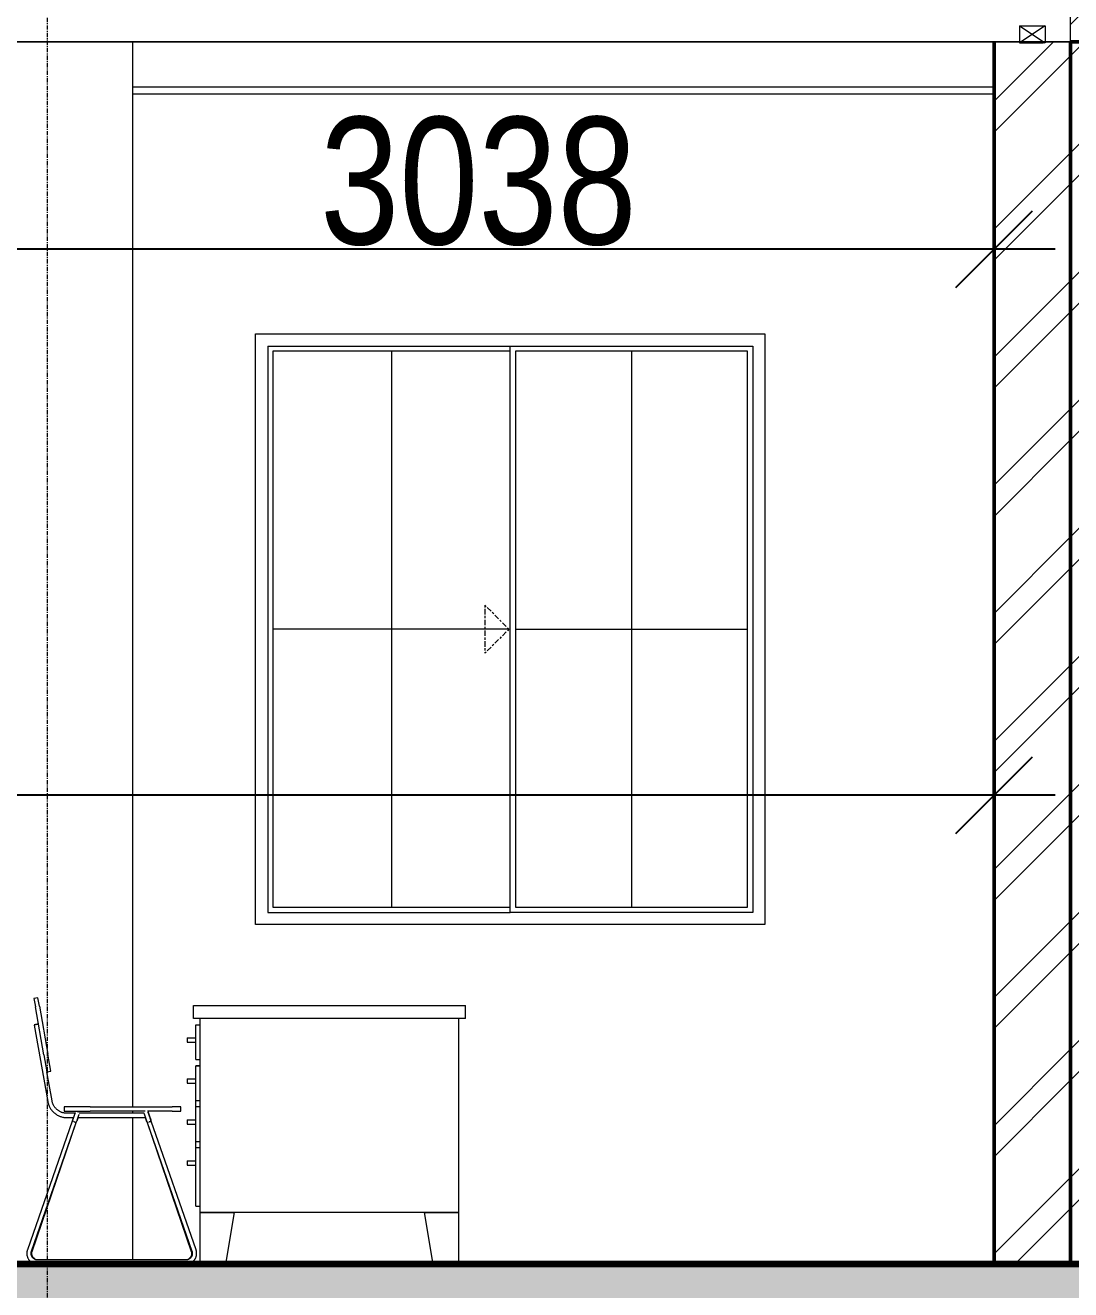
# Model space of a CAD drawing. Header units: millimetres. Extents: x -35190 to 411743, y -233114 to 23872.
# Drawn here: x 110140 to 113218, y -212861 to -209137 of the extents above; entities that cross this region are included whole.
import ezdxf

# ---------------------------------------------------------------- set-up
doc = ezdxf.new("R2010")
doc.units = ezdxf.units.MM
doc.linetypes.add('Centre', pattern=[31.75, 6.35, -4.7625, 15.875, -4.7625])
doc.linetypes.add('Grid Line', pattern=[22.225, 12.7, -3.175, 3.175, -3.175])
for name, color, linetype, lineweight in [('A-ANNO-DIMS', 211, 'Continuous', 9), ('A-DETL-GENF', 92, 'Continuous', 18), ('A-DETL-THIN', 151, 'Continuous', 18), ('A-FLOR-LEVL', 51, 'Continuous', 18), ('A-GLAZ', 151, 'Continuous', 18), ('A-WALL', 113, 'Continuous', 18), ('A-WALL-PATT', 111, 'Continuous', 18), ('I-FURN', 30, 'Continuous', 18), ('S-GRID', 1, 'Continuous', 9)]:
    doc.layers.add(name, color=color, linetype=linetype, lineweight=lineweight)
doc.styles.add('Arial_3', font='arial.ttf', dxfattribs={"width": 0.8, "height": 375})
doc.dimstyles.new('main_4_5mm', dxfattribs={"dimscale": 304.8, "dimtxt": 382.597275, "dimasz": 0.738189, "dimexe": 0.590551, "dimexo": 0.0625, "dimgap": 0.024606, "dimtad": 1, "dimdec": 0, "dimzin": 0, "dimdsep": 46, "dimtxsty": 'Arial_3', "dimblk1": 'OBLIQUE', "dimblk2": 'OBLIQUE', "dimsah": 1, "dimcen": 0.09, "dimdle": 0.590551, "dimazin": 0, "dimtfac": 1, "dimtdec": 4, "dimtix": 1, "dimtmove": 0, "dimatfit": 3, "dimfxl": 0.590551, "dimfxlon": 1, "dimtvp": 1, "dimtolj": 1, "dimtzin": 0, "dimarcsym": 2})
pattern_1 = [(45, (95014.18, -213760.84), (-188.5854, 188.5854), []), (45, (95014.18, -213475.09), (-188.5854, 188.5854), [])]

# ---------------------------------------------------------------- blocks, each defined once
blk = doc.blocks.new('Sliding - 2L - SL1_5 X 1_8-V4-Section 3')
at = {"layer": 'A-GLAZ'}
for p, q in [((28834.9, 3154), (28834.9, 1486)), ((28834.9, 3154), (29548.9, 3154)), ((28849.9, 3139), (28849.9, 1501)), ((29548.9, 3139), (28849.9, 3139)), ((29199.4, 3139), (29199.4, 1501)), ((29548.9, 1486), (29548.9, 3154)), ((29548.9, 3154), (30262.9, 3154)), ((29564, 3138.9), (29564, 1501.1)), ((30247.8, 3138.9), (29564, 3138.9)), ((29905.9, 3138.9), (29905.9, 1501.1)), ((30247.8, 1501.1), (30247.8, 3138.9)), ((30262.9, 3154), (30262.9, 1486)), ((29545.1, 2320), (28849.9, 2320)), ((29564, 2320), (30247.8, 2320)), ((28849.9, 1501), (29548.9, 1501)), ((29564, 1501.1), (30247.8, 1501.1)), ((28834.9, 1486), (29548.9, 1486)), ((30262.9, 1486), (29548.9, 1486))]:
    blk.add_line(p, q, dxfattribs=at)
at = {"layer": 'A-GLAZ', "linetype": 'Centre'}
for p, q in [((29545.1, 2320), (29474.4, 2390.7)), ((29474.4, 2390.7), (29474.4, 2249.3)), ((29545.1, 2320), (29474.4, 2249.3))]:
    blk.add_line(p, q, dxfattribs=at)
blk = doc.blocks.new('M_Desk - 1525 x 762mm 2-586206-Section 3')
at = {"layer": 'I-FURN'}
for p, q in [((28616.6, 8712), (29416.7, 8712)), ((28616.6, 8673.9), (28616.6, 8712)), ((29416.7, 8673.9), (29416.7, 8712)), ((29416.7, 8673.9), (28616.6, 8673.9)), ((28623, 8552.9), (28623, 8654.9)), ((28623, 8654.9), (28635.7, 8654.9)), ((28635.7, 8102), (28635.7, 8673.9)), ((29397.7, 8102), (29397.7, 8673.9)), ((28597.6, 8616.8), (28623, 8616.8)), ((28597.6, 8616.8), (28597.6, 8604.1)), ((28597.6, 8604.1), (28623, 8604.1)), ((28623, 8552.9), (28635.7, 8552.9)), ((28623, 8534.2), (28635.7, 8534.2)), ((28623, 8432.2), (28623, 8533.8)), ((28635.7, 8533.8), (28623, 8533.8)), ((28597.6, 8496.1), (28623, 8496.1)), ((28597.6, 8496.1), (28597.6, 8483.4)), ((28597.6, 8483.4), (28623, 8483.4)), ((28623, 8413.1), (28623, 8432.2)), ((28623, 8432.2), (28635.7, 8432.2)), ((28623, 8311.5), (28623, 8413.1)), ((28635.7, 8413.1), (28623, 8413.1)), ((28597.6, 8375.5), (28623, 8375.5)), ((28597.6, 8375.5), (28597.6, 8362.8)), ((28597.6, 8362.8), (28623, 8362.8)), ((28623, 8292.5), (28623, 8311.5)), ((28623, 8311.5), (28635.7, 8311.5)), ((28623, 8121.1), (28623, 8292.5)), ((28635.7, 8292.5), (28623, 8292.5)), ((28597.6, 8254.8), (28623, 8254.8)), ((28597.6, 8254.8), (28597.6, 8242.1)), ((28597.6, 8242.1), (28623, 8242.1)), ((28623, 8121.1), (28635.7, 8121.1)), ((28635.7, 7950), (28635.7, 8102)), ((28635.7, 8102), (28737.3, 8102)), ((29397.7, 8102), (28635.7, 8102)), ((28711.9, 7950), (28737.3, 8102)), ((29321.5, 7950), (29296.1, 8102)), ((29296.1, 8102), (29397.7, 8102)), ((29397.7, 7950), (29397.7, 8102))]:
    blk.add_line(p, q, dxfattribs=at)
blk = doc.blocks.new('M_Chair-Stacking - M_Chair-Stacking-V74-Section 3')
at = {"layer": 'I-FURN'}
for p, q in [((28158.4, 8734.7), (28146.6, 8732.7)), ((28146.6, 8732.7), (28151, 8707.6)), ((28162.9, 8709.7), (28158.4, 8734.7)), ((28175.9, 8566.9), (28151, 8707.6)), ((28162.9, 8709.7), (28187.7, 8569)), ((28159.9, 8657.6), (28147.4, 8655.4)), ((28147.4, 8655.4), (28147.5, 8654.6)), ((28160.2, 8656), (28147.6, 8653.7)), ((28147.6, 8653.7), (28187.3, 8429)), ((28175.9, 8566.9), (28184.7, 8516.9)), ((28196.5, 8519), (28187.7, 8569)), ((28184.7, 8516.9), (28196.5, 8519)), ((28199.8, 8431.2), (28184.7, 8516.9)), ((28235.8, 8413.2), (28235.8, 8400.5)), ((28312, 8413.2), (28235.8, 8413.2)), ((28235.8, 8400.5), (28312, 8400.5)), ((28267.5, 8394.5), (28243.6, 8394.5)), ((28243.6, 8381.8), (28263.1, 8381.8)), ((28275.4, 8381.8), (28475.1, 8381.8)), ((28470.6, 8394.5), (28279.7, 8394.5)), ((28312, 8413.2), (28553.3, 8413.2)), ((28474, 8400.5), (28312, 8400.5)), ((28553.3, 8400.5), (28480.7, 8400.5)), ((28491.8, 8371.2), (28488.9, 8379.7)), ((28578.7, 8413.2), (28553.3, 8413.2)), ((28553.3, 8400.5), (28578.7, 8400.5)), ((28578.7, 8400.5), (28578.7, 8413.2)), ((28259.1, 8371.2), (28127.3, 7992.2)), ((28139.2, 7988), (28271.1, 8367)), ((28141.2, 7987.9), (28271.2, 8367)), ((28261.4, 8377.5), (28259.2, 8371.1)), ((28261.4, 8377.5), (28259.2, 8371.1)), ((28262.5, 8370), (28261.3, 8370.4)), ((28266.4, 8368.6), (28265.2, 8369.1)), ((28266.4, 8368.7), (28267.8, 8368.2)), ((28270.5, 8367.2), (28268.7, 8367.9)), ((28268.9, 8367.8), (28271.1, 8367.1)), ((28271.2, 8367), (28273.4, 8373.4)), ((28271.2, 8367), (28273.4, 8373.4)), ((28476.9, 8375.6), (28479.8, 8367.1)), ((28478.9, 8369.6), (28479.8, 8367)), ((28479.8, 8367), (28609.8, 7987.9)), ((28479.8, 8367), (28611.8, 7988)), ((28483.1, 8368.2), (28480.4, 8367.2)), ((28480.6, 8367.3), (28482, 8367.8)), ((28482.1, 8367.8), (28483.2, 8368.2)), ((28487.2, 8369.6), (28485.8, 8369.1)), ((28487.2, 8369.6), (28488.9, 8370.2)), ((28489.6, 8370.4), (28488.9, 8370.2)), ((28489.7, 8370.4), (28490.5, 8370.7)), ((28491.8, 8371.2), (28490.9, 8373.7)), ((28491.7, 8371.1), (28491.8, 8371.2)), ((28623.8, 7992.2), (28491.8, 8371.2)), ((28593.8, 7962.7), (28157.2, 7962.7)), ((28591.8, 7950), (28593, 7950))]:
    blk.add_line(p, q, dxfattribs=at)
at = {"layer": 'I-FURN', "flags": 128}
for points in [[(28187.3, 8429), (28187.7, 8426.8), (28188.2, 8424.6), (28188.9, 8422.4), (28189.6, 8420.2), (28190.4, 8418), (28191.2, 8415.9), (28192.2, 8413.9), (28193.3, 8411.8), (28194.4, 8409.8), (28195.6, 8407.9), (28196.9, 8406), (28198.2, 8404.2), (28199.6, 8402.4), (28201.1, 8400.6), (28202.7, 8399), (28204.3, 8397.4), (28206, 8395.8), (28207.8, 8394.4), (28209.6, 8393), (28211.5, 8391.7), (28213.4, 8390.4), (28215.3, 8389.2), (28217.4, 8388.2), (28219.4, 8387.2), (28221.5, 8386.2), (28223.6, 8385.4), (28225.8, 8384.6), (28228, 8384), (28230.2, 8383.4), (28232.4, 8382.9), (28234.7, 8382.5), (28236.9, 8382.2), (28239.2, 8382), (28241.5, 8381.8), (28243.6, 8381.8)], [(28187.3, 8429), (28187.7, 8426.8), (28188.2, 8424.6), (28188.9, 8422.4), (28189.6, 8420.2), (28190.4, 8418), (28191.2, 8415.9), (28192.2, 8413.9), (28193.3, 8411.8), (28194.4, 8409.8), (28195.6, 8407.9), (28196.9, 8406), (28198.2, 8404.2), (28199.6, 8402.4), (28201.1, 8400.6), (28202.7, 8399), (28204.3, 8397.4), (28206, 8395.8), (28207.8, 8394.4), (28209.6, 8393), (28211.5, 8391.7), (28213.4, 8390.4), (28215.3, 8389.2), (28217.4, 8388.2), (28219.4, 8387.2), (28221.5, 8386.2), (28223.6, 8385.4), (28225.8, 8384.6), (28228, 8384), (28230.2, 8383.4), (28232.4, 8382.9), (28234.7, 8382.5), (28236.9, 8382.2), (28239.2, 8382), (28241.5, 8381.8), (28243.6, 8381.8)], [(28243.6, 8394.5), (28241.8, 8394.5), (28240, 8394.6), (28238.2, 8394.8), (28236.5, 8395.1), (28234.7, 8395.4), (28233, 8395.8), (28231.3, 8396.2), (28229.6, 8396.8), (28227.9, 8397.3), (28226.2, 8398), (28224.6, 8398.7), (28223, 8399.5), (28221.5, 8400.4), (28219.9, 8401.3), (28218.5, 8402.3), (28217, 8403.3), (28215.6, 8404.4), (28214.2, 8405.5), (28212.9, 8406.7), (28211.7, 8408), (28210.5, 8409.3), (28209.3, 8410.6), (28208.2, 8412), (28207.1, 8413.5), (28206.2, 8414.9), (28205.2, 8416.4), (28204.4, 8418), (28203.5, 8419.6), (28202.8, 8421.2), (28202.1, 8422.8), (28201.5, 8424.5), (28201, 8426.2), (28200.5, 8427.9), (28200.1, 8429.6), (28199.8, 8431.2)], [(28267.5, 8395.5), (28267.5, 8395.5), (28267.5, 8395.5), (28267.5, 8395.4), (28267.5, 8395.3), (28267.4, 8395.2), (28267.4, 8395), (28267.3, 8394.8), (28267.2, 8394.6), (28267.2, 8394.4), (28267.1, 8394.1), (28267, 8393.8), (28266.8, 8393.5), (28266.7, 8393.1), (28266.6, 8392.8), (28266.5, 8392.4), (28266.3, 8391.9), (28266.2, 8391.5), (28266, 8391), (28265.8, 8390.6), (28265.7, 8390), (28265.5, 8389.5), (28265.3, 8389), (28265.1, 8388.4), (28264.9, 8387.8), (28264.7, 8387.2), (28264.5, 8386.6), (28264.3, 8386), (28264.1, 8385.3), (28263.8, 8384.7), (28263.6, 8384), (28263.4, 8383.3), (28263.1, 8382.7), (28262.9, 8382), (28262.7, 8381.3), (28262.4, 8380.6), (28262.2, 8379.8), (28261.9, 8379.1), (28261.7, 8378.4), (28261.4, 8377.7), (28261.4, 8377.5)], [(28261.4, 8377.5), (28261.6, 8378.2), (28261.9, 8378.9), (28262.1, 8379.7), (28262.4, 8380.4), (28262.6, 8381.1), (28262.8, 8381.8)], [(28267.2, 8394.5), (28267.3, 8394.8), (28267.4, 8394.9), (28267.4, 8395.1), (28267.5, 8395.3), (28267.5, 8395.4), (28267.5, 8395.4), (28267.5, 8395.5), (28267.5, 8395.5)], [(28267.5, 8395.5), (28267.6, 8395.8), (28267.7, 8396), (28267.8, 8396.2), (28268, 8396.4)], [(28273.3, 8399.8), (28273.6, 8399.8), (28273.8, 8399.8), (28274.1, 8399.8), (28274.3, 8399.8), (28274.6, 8399.7), (28274.8, 8399.7), (28275.1, 8399.6), (28275.3, 8399.6), (28275.5, 8399.5), (28275.6, 8399.5)], [(28273.4, 8373.4), (28273.6, 8374.1), (28273.9, 8374.8), (28274.1, 8375.5), (28274.4, 8376.2), (28274.6, 8377), (28274.9, 8377.7), (28275.1, 8378.4), (28275.3, 8379), (28275.6, 8379.7), (28275.8, 8380.4), (28276, 8381), (28276.2, 8381.7), (28276.5, 8382.3), (28276.7, 8382.9), (28276.9, 8383.5), (28277.1, 8384.1), (28277.3, 8384.7), (28277.5, 8385.3), (28277.6, 8385.8), (28277.8, 8386.3), (28278, 8386.8), (28278.1, 8387.3), (28278.3, 8387.7), (28278.4, 8388.1), (28278.6, 8388.5), (28278.7, 8388.9), (28278.8, 8389.3), (28278.9, 8389.6), (28279, 8389.9), (28279.1, 8390.2), (28279.2, 8390.4), (28279.3, 8390.6), (28279.4, 8390.8), (28279.4, 8391), (28279.5, 8391.1), (28279.5, 8391.2), (28279.5, 8391.3), (28279.6, 8391.4), (28279.6, 8391.4)], [(28276.3, 8381.9), (28276.1, 8381.2), (28275.8, 8380.6), (28275.6, 8379.9), (28275.4, 8379.2), (28275.2, 8378.5), (28274.9, 8377.8), (28274.7, 8377.1), (28274.4, 8376.4), (28274.2, 8375.7), (28273.9, 8375), (28273.7, 8374.3), (28273.4, 8373.6), (28273.4, 8373.4)], [(28275.6, 8399.5), (28275.9, 8399.4), (28276.1, 8399.3), (28276.3, 8399.2), (28276.5, 8399.1), (28276.8, 8398.9), (28277, 8398.8), (28277.2, 8398.7), (28277.4, 8398.5), (28277.6, 8398.4)], [(28470.7, 8393.6), (28470.7, 8393.6), (28470.7, 8393.6), (28470.7, 8393.5), (28470.8, 8393.4), (28470.8, 8393.3), (28470.9, 8393.1), (28470.9, 8392.9), (28471, 8392.7), (28471.1, 8392.5), (28471.2, 8392.2), (28471.3, 8391.9), (28471.4, 8391.6), (28471.5, 8391.2), (28471.6, 8390.9), (28471.8, 8390.5), (28471.9, 8390.1), (28472.1, 8389.6), (28472.2, 8389.2), (28472.4, 8388.7), (28472.6, 8388.2), (28472.8, 8387.6), (28472.9, 8387.1), (28473.1, 8386.5), (28473.3, 8385.9), (28473.5, 8385.3), (28473.7, 8384.7), (28474, 8384.1), (28474.2, 8383.5), (28474.4, 8382.8), (28474.6, 8382.1), (28474.9, 8381.5), (28475.1, 8380.8), (28475.3, 8380.1), (28475.6, 8379.4), (28475.8, 8378.7), (28476.1, 8378), (28476.3, 8377.2), (28476.6, 8376.5), (28476.8, 8375.8), (28476.9, 8375.6)], [(28478.9, 8369.6), (28478.6, 8370.6), (28478.3, 8371.5), (28477.9, 8372.5), (28477.6, 8373.4), (28477.3, 8374.4), (28477, 8375.3), (28476.7, 8376.2), (28476.3, 8377.2), (28476, 8378.1), (28475.7, 8379), (28475.4, 8379.8), (28475.1, 8380.7), (28474.8, 8381.5)], [(28482.4, 8398.5), (28482.5, 8398.3), (28482.6, 8398.1), (28482.7, 8397.8), (28482.7, 8397.7)], [(28488.9, 8379.7), (28488.6, 8380.5), (28488.4, 8381.2), (28488.2, 8381.9), (28487.9, 8382.6), (28487.7, 8383.3), (28487.4, 8384), (28487.2, 8384.7), (28486.9, 8385.4), (28486.7, 8386.1), (28486.5, 8386.7), (28486.3, 8387.4), (28486, 8388.1), (28485.8, 8388.7), (28485.6, 8389.3), (28485.4, 8389.9), (28485.2, 8390.5), (28485, 8391.1), (28484.8, 8391.6), (28484.6, 8392.1), (28484.5, 8392.7), (28484.3, 8393.1), (28484.1, 8393.6), (28484, 8394.1), (28483.8, 8394.5), (28483.7, 8394.9), (28483.6, 8395.3), (28483.4, 8395.6), (28483.3, 8395.9), (28483.2, 8396.3), (28483.1, 8396.5), (28483, 8396.8), (28483, 8397), (28482.9, 8397.2), (28482.8, 8397.4), (28482.8, 8397.5), (28482.8, 8397.6), (28482.7, 8397.7), (28482.7, 8397.7), (28482.7, 8397.7)], [(28482.7, 8397.7), (28482.7, 8397.7), (28482.7, 8397.7), (28482.8, 8397.6), (28482.8, 8397.4), (28482.9, 8397.3), (28482.9, 8397.1), (28483, 8396.8), (28483.1, 8396.5), (28483.2, 8396.2), (28483.4, 8395.9), (28483.5, 8395.5), (28483.6, 8395), (28483.8, 8394.6), (28484, 8394.1), (28484.2, 8393.6), (28484.3, 8393), (28484.5, 8392.4), (28484.8, 8391.8), (28485, 8391.1), (28485.2, 8390.5), (28485.5, 8389.8), (28485.7, 8389), (28486, 8388.3), (28486.2, 8387.5), (28486.5, 8386.7), (28486.8, 8385.9), (28487.1, 8385), (28487.4, 8384.2), (28487.7, 8383.3), (28488, 8382.4), (28488.3, 8381.5), (28488.6, 8380.6), (28488.9, 8379.7), (28489.2, 8378.8), (28489.5, 8377.8), (28489.9, 8376.9), (28490.2, 8375.9), (28490.5, 8374.9), (28490.9, 8374), (28490.9, 8373.7)], [(28127.3, 7992.2), (28126.9, 7991), (28126.5, 7989.8), (28126.2, 7988.5), (28126, 7987.3), (28125.8, 7986), (28125.6, 7984.8), (28125.5, 7983.5), (28125.5, 7982.2), (28125.5, 7980.9), (28125.6, 7979.7), (28125.7, 7978.4), (28125.8, 7977.2), (28126, 7975.9), (28126.3, 7974.7), (28126.6, 7973.4), (28127, 7972.2), (28127.4, 7971), (28127.8, 7969.8), (28128.3, 7968.7), (28128.9, 7967.5), (28129.5, 7966.4), (28130.1, 7965.3), (28130.8, 7964.2), (28131.5, 7963.2), (28132.3, 7962.2), (28133.1, 7961.2), (28133.9, 7960.2), (28134.8, 7959.3), (28135.7, 7958.4), (28136.7, 7957.6), (28137.6, 7956.8), (28138.6, 7956), (28139.7, 7955.3), (28140.8, 7954.6), (28141.9, 7954), (28143, 7953.4), (28144.1, 7952.8), (28145.3, 7952.3), (28146.5, 7951.9), (28147.7, 7951.5), (28148.9, 7951.1), (28150.1, 7950.8), (28151.4, 7950.5), (28152.6, 7950.3), (28153.9, 7950.2), (28155.2, 7950.1), (28156.4, 7950), (28157.2, 7950)], [(28157.2, 7962.7), (28156.5, 7962.7), (28155.7, 7962.8), (28155, 7962.8), (28154.2, 7962.9), (28153.5, 7963.1), (28152.7, 7963.2), (28152, 7963.4), (28151.2, 7963.7), (28150.5, 7963.9), (28149.8, 7964.2), (28149.1, 7964.5), (28148.4, 7964.9), (28147.8, 7965.2), (28147.1, 7965.6), (28146.5, 7966), (28145.9, 7966.5), (28145.3, 7966.9), (28144.7, 7967.4), (28144.1, 7967.9), (28143.6, 7968.5), (28143.1, 7969), (28142.6, 7969.6), (28142.1, 7970.2), (28141.6, 7970.8), (28141.2, 7971.5), (28140.8, 7972.1), (28140.4, 7972.8), (28140.1, 7973.5), (28139.8, 7974.1), (28139.5, 7974.8), (28139.2, 7975.6), (28139, 7976.3), (28138.8, 7977), (28138.6, 7977.8), (28138.5, 7978.5), (28138.4, 7979.3), (28138.3, 7980), (28138.2, 7980.8), (28138.2, 7981.5), (28138.2, 7982.3), (28138.2, 7983.1), (28138.3, 7983.8), (28138.4, 7984.6), (28138.5, 7985.3), (28138.7, 7986.1), (28138.9, 7986.8), (28139.1, 7987.5), (28139.2, 7988)], [(28149.8, 7965.2), (28149.1, 7965.6), (28148.5, 7966), (28147.9, 7966.5), (28147.3, 7966.9), (28146.7, 7967.4), (28146.1, 7967.9), (28145.6, 7968.5), (28145.1, 7969), (28144.6, 7969.6), (28144.1, 7970.2), (28143.6, 7970.8), (28143.2, 7971.5), (28142.8, 7972.1), (28142.4, 7972.8), (28142.1, 7973.5), (28141.8, 7974.1), (28141.5, 7974.8), (28141.2, 7975.6), (28141, 7976.3), (28140.8, 7977), (28140.6, 7977.8), (28140.5, 7978.5), (28140.4, 7979.3), (28140.3, 7980), (28140.2, 7980.8), (28140.2, 7981.5), (28140.2, 7982.3), (28140.2, 7983.1), (28140.3, 7983.8), (28140.4, 7984.6), (28140.5, 7985.3), (28140.7, 7986.1), (28140.9, 7986.8), (28141.1, 7987.5), (28141.2, 7987.9)], [(28593.8, 7950), (28595.1, 7950), (28596.3, 7950.1), (28597.6, 7950.2), (28598.8, 7950.4), (28600.1, 7950.6), (28601.3, 7950.9), (28602.6, 7951.2), (28603.8, 7951.6), (28605, 7952), (28606.1, 7952.5), (28607.3, 7953), (28608.4, 7953.6), (28609.6, 7954.2), (28610.7, 7954.8), (28611.7, 7955.5), (28612.7, 7956.3), (28613.7, 7957.1), (28614.7, 7957.9), (28615.7, 7958.7), (28616.6, 7959.6), (28617.4, 7960.6), (28618.3, 7961.5), (28619, 7962.5), (28619.8, 7963.5), (28620.5, 7964.6), (28621.2, 7965.7), (28621.8, 7966.8), (28622.4, 7967.9), (28622.9, 7969.1), (28623.4, 7970.2), (28623.8, 7971.4), (28624.2, 7972.6), (28624.5, 7973.9), (28624.8, 7975.1), (28625.1, 7976.4), (28625.3, 7977.6), (28625.4, 7978.9), (28625.5, 7980.1), (28625.5, 7981.4), (28625.5, 7982.7), (28625.5, 7983.9), (28625.3, 7985.2), (28625.2, 7986.5), (28625, 7987.7), (28624.7, 7989), (28624.4, 7990.2), (28624, 7991.4), (28623.8, 7992.2)], [(28611.8, 7988), (28612, 7987.3), (28612.2, 7986.6), (28612.4, 7985.8), (28612.5, 7985.1), (28612.7, 7984.3), (28612.7, 7983.6), (28612.8, 7982.8), (28612.8, 7982), (28612.8, 7981.3), (28612.8, 7980.5), (28612.7, 7979.8), (28612.6, 7979), (28612.5, 7978.2), (28612.4, 7977.5), (28612.2, 7976.8), (28612, 7976), (28611.7, 7975.3), (28611.4, 7974.6), (28611.1, 7973.9), (28610.8, 7973.2), (28610.5, 7972.5), (28610.1, 7971.9), (28609.7, 7971.2), (28609.2, 7970.6), (28608.8, 7970), (28608.3, 7969.4), (28607.8, 7968.8), (28607.3, 7968.3), (28606.7, 7967.8), (28606.1, 7967.3), (28605.6, 7966.8), (28604.9, 7966.3), (28604.3, 7965.9), (28603.7, 7965.5), (28603, 7965.1), (28602.3, 7964.7), (28601.7, 7964.4), (28601, 7964.1), (28600.2, 7963.8), (28599.5, 7963.6), (28598.8, 7963.4), (28598, 7963.2), (28597.3, 7963), (28596.6, 7962.9), (28595.8, 7962.8), (28595, 7962.7), (28594.3, 7962.7), (28593.8, 7962.7)], [(28609.8, 7987.9), (28610, 7987.2), (28610.2, 7986.5), (28610.4, 7985.7), (28610.5, 7985), (28610.7, 7984.2), (28610.7, 7983.5), (28610.8, 7982.7), (28610.8, 7981.9), (28610.8, 7981.2), (28610.8, 7980.4), (28610.7, 7979.7), (28610.6, 7978.9), (28610.5, 7978.2), (28610.3, 7977.4), (28610.1, 7976.7), (28609.9, 7975.9), (28609.7, 7975.2), (28609.4, 7974.5), (28609.1, 7973.8), (28608.8, 7973.1), (28608.4, 7972.5), (28608, 7971.8), (28607.6, 7971.2), (28607.2, 7970.5), (28606.7, 7969.9), (28606.2, 7969.3), (28605.7, 7968.8), (28605.2, 7968.2), (28604.6, 7967.7), (28604.1, 7967.2), (28603.5, 7966.7), (28602.9, 7966.3), (28602.2, 7965.8), (28601.6, 7965.4)], [(28147.5, 7952.3), (28148.6, 7951.8), (28149.8, 7951.4), (28151.1, 7951.1), (28152.3, 7950.8), (28153.5, 7950.5), (28154.8, 7950.3), (28156, 7950.2), (28157.2, 7950.1)], [(28159.2, 7962.7), (28158.5, 7962.7), (28157.7, 7962.8), (28157, 7962.8)], [(28593.7, 7962.8), (28592.9, 7962.7), (28592.2, 7962.7), (28591.8, 7962.7)], [(28594.3, 7950.1), (28595.6, 7950.2), (28596.8, 7950.4), (28598.1, 7950.6), (28599.3, 7950.9), (28600.5, 7951.2), (28601.8, 7951.6), (28603, 7952), (28604.1, 7952.5)]]:
    blk.add_lwpolyline(points, dxfattribs=at)
blk = doc.blocks.new('M_Chair-Stacking - M_Chair-Stacking-V75-Section 3')
at = {"layer": 'I-FURN'}
for p, q in [((28491.8, 8371.2), (28488.9, 8379.7)), ((28261.4, 8377.5), (28259.2, 8371.1)), ((28261.4, 8377.5), (28259.2, 8371.1)), ((28271.2, 8367), (28273.4, 8373.4)), ((28271.2, 8367), (28273.4, 8373.4)), ((28476.9, 8375.6), (28479.8, 8367.1)), ((28478.9, 8369.6), (28479.8, 8367)), ((28491.8, 8371.2), (28490.9, 8373.7)), ((28591.8, 7950), (28593, 7950))]:
    blk.add_line(p, q, dxfattribs=at)
at = {"layer": 'I-FURN', "flags": 128}
for points in [[(28187.3, 8429), (28187.7, 8426.8), (28188.2, 8424.6), (28188.9, 8422.4), (28189.6, 8420.2), (28190.4, 8418), (28191.2, 8415.9), (28192.2, 8413.9), (28193.3, 8411.8), (28194.4, 8409.8), (28195.6, 8407.9), (28196.9, 8406), (28198.2, 8404.2), (28199.6, 8402.4), (28201.1, 8400.6), (28202.7, 8399), (28204.3, 8397.4), (28206, 8395.8), (28207.8, 8394.4), (28209.6, 8393), (28211.5, 8391.7), (28213.4, 8390.4), (28215.3, 8389.2), (28217.4, 8388.2), (28219.4, 8387.2), (28221.5, 8386.2), (28223.6, 8385.4), (28225.8, 8384.6), (28228, 8384), (28230.2, 8383.4), (28232.4, 8382.9), (28234.7, 8382.5), (28236.9, 8382.2), (28239.2, 8382), (28241.5, 8381.8), (28243.6, 8381.8)], [(28187.3, 8429), (28187.7, 8426.8), (28188.2, 8424.6), (28188.9, 8422.4), (28189.6, 8420.2), (28190.4, 8418), (28191.2, 8415.9), (28192.2, 8413.9), (28193.3, 8411.8), (28194.4, 8409.8), (28195.6, 8407.9), (28196.9, 8406), (28198.2, 8404.2), (28199.6, 8402.4), (28201.1, 8400.6), (28202.7, 8399), (28204.3, 8397.4), (28206, 8395.8), (28207.8, 8394.4), (28209.6, 8393), (28211.5, 8391.7), (28213.4, 8390.4), (28215.3, 8389.2), (28217.4, 8388.2), (28219.4, 8387.2), (28221.5, 8386.2), (28223.6, 8385.4), (28225.8, 8384.6), (28228, 8384), (28230.2, 8383.4), (28232.4, 8382.9), (28234.7, 8382.5), (28236.9, 8382.2), (28239.2, 8382), (28241.5, 8381.8), (28243.6, 8381.8)], [(28262.9, 8382), (28262.7, 8381.3), (28262.4, 8380.6), (28262.2, 8379.8), (28261.9, 8379.1), (28261.7, 8378.4), (28261.4, 8377.7), (28261.4, 8377.5)], [(28261.4, 8377.5), (28261.6, 8378.2), (28261.9, 8378.9), (28262.1, 8379.7), (28262.4, 8380.4), (28262.6, 8381.1), (28262.8, 8381.8)], [(28267.5, 8395.5), (28267.5, 8395.5), (28267.5, 8395.5), (28267.5, 8395.4), (28267.5, 8395.3), (28267.4, 8395.2), (28267.4, 8395), (28267.3, 8394.8), (28267.2, 8394.6)], [(28267.2, 8394.5), (28267.3, 8394.8), (28267.4, 8394.9), (28267.4, 8395.1), (28267.5, 8395.3), (28267.5, 8395.4), (28267.5, 8395.4), (28267.5, 8395.5), (28267.5, 8395.5)], [(28267.5, 8395.5), (28267.6, 8395.8), (28267.7, 8396), (28267.8, 8396.2), (28268, 8396.4)], [(28273.3, 8399.8), (28273.6, 8399.8), (28273.8, 8399.8), (28274.1, 8399.8), (28274.3, 8399.8), (28274.6, 8399.7), (28274.8, 8399.7), (28275.1, 8399.6), (28275.3, 8399.6), (28275.5, 8399.5), (28275.6, 8399.5)], [(28275.6, 8379.9), (28275.4, 8379.2), (28275.2, 8378.5), (28274.9, 8377.8), (28274.7, 8377.1), (28274.4, 8376.4), (28274.2, 8375.7), (28273.9, 8375), (28273.7, 8374.3), (28273.4, 8373.6), (28273.4, 8373.4)], [(28273.4, 8373.4), (28273.6, 8374.1), (28273.9, 8374.8), (28274.1, 8375.5), (28274.4, 8376.2), (28274.6, 8377), (28274.9, 8377.7), (28275.1, 8378.4), (28275.3, 8379), (28275.6, 8379.7)], [(28275.6, 8399.5), (28275.9, 8399.4), (28276.1, 8399.3), (28276.3, 8399.2), (28276.5, 8399.1), (28276.8, 8398.9), (28277, 8398.8), (28277.2, 8398.7), (28277.4, 8398.5), (28277.6, 8398.4)], [(28276.3, 8381.9), (28276.1, 8381.2), (28275.8, 8380.6), (28275.7, 8380)], [(28275.8, 8380.4), (28276, 8381), (28276.2, 8381.7)], [(28478.9, 8369.6), (28478.6, 8370.6), (28478.3, 8371.5), (28477.9, 8372.5), (28477.6, 8373.4), (28477.3, 8374.4), (28477, 8375.3), (28476.7, 8376.2), (28476.3, 8377.2), (28476, 8378.1), (28475.7, 8379), (28475.4, 8379.8), (28475.1, 8380.7), (28474.8, 8381.5)], [(28474.9, 8381.5), (28475.1, 8380.8), (28475.3, 8380.1), (28475.6, 8379.4), (28475.8, 8378.7), (28476.1, 8378), (28476.3, 8377.2), (28476.6, 8376.5), (28476.8, 8375.8), (28476.9, 8375.6)], [(28482.4, 8398.5), (28482.5, 8398.3), (28482.6, 8398.1), (28482.7, 8397.8), (28482.7, 8397.7)], [(28483.3, 8395.9), (28483.2, 8396.3), (28483.1, 8396.5), (28483, 8396.8), (28483, 8397), (28482.9, 8397.2), (28482.8, 8397.4), (28482.8, 8397.5), (28482.8, 8397.6), (28482.7, 8397.7), (28482.7, 8397.7), (28482.7, 8397.7)], [(28482.7, 8397.7), (28482.7, 8397.7), (28482.7, 8397.7), (28482.8, 8397.6), (28482.8, 8397.4), (28482.9, 8397.3), (28482.9, 8397.1), (28483, 8396.8), (28483.1, 8396.5), (28483.2, 8396.2), (28483.4, 8395.9)], [(28483.8, 8394.6), (28484, 8394.1), (28484.2, 8393.6), (28484.3, 8393), (28484.5, 8392.4), (28484.8, 8391.8), (28485, 8391.1), (28485.2, 8390.5), (28485.5, 8389.8), (28485.7, 8389), (28486, 8388.3), (28486.2, 8387.5), (28486.5, 8386.7), (28486.8, 8385.9), (28487.1, 8385), (28487.4, 8384.2), (28487.7, 8383.3), (28488, 8382.4), (28488.3, 8381.5), (28488.6, 8380.6), (28488.9, 8379.7), (28489.2, 8378.8), (28489.5, 8377.8), (28489.9, 8376.9), (28490.2, 8375.9), (28490.5, 8374.9), (28490.9, 8374), (28490.9, 8373.7)], [(28488.9, 8379.7), (28488.6, 8380.5), (28488.4, 8381.2), (28488.2, 8381.9), (28487.9, 8382.6), (28487.7, 8383.3), (28487.4, 8384), (28487.2, 8384.7), (28486.9, 8385.4), (28486.7, 8386.1), (28486.5, 8386.7), (28486.3, 8387.4), (28486, 8388.1), (28485.8, 8388.7), (28485.6, 8389.3), (28485.4, 8389.9), (28485.2, 8390.5), (28485, 8391.1), (28484.8, 8391.6), (28484.6, 8392.1), (28484.5, 8392.7), (28484.3, 8393.1), (28484.1, 8393.6), (28484, 8394.1), (28483.8, 8394.5)], [(28127.3, 7992.2), (28126.9, 7991), (28126.5, 7989.8), (28126.2, 7988.5), (28126, 7987.3), (28125.8, 7986), (28125.6, 7984.8), (28125.5, 7983.5), (28125.5, 7982.2), (28125.5, 7980.9), (28125.6, 7979.7), (28125.7, 7978.4), (28125.8, 7977.2), (28126, 7975.9), (28126.3, 7974.7), (28126.6, 7973.4), (28127, 7972.2), (28127.4, 7971), (28127.8, 7969.8), (28128.3, 7968.7), (28128.9, 7967.5), (28129.5, 7966.4), (28130.1, 7965.3), (28130.8, 7964.2), (28131.5, 7963.2), (28132.3, 7962.2), (28133.1, 7961.2), (28133.9, 7960.2), (28134.8, 7959.3), (28135.7, 7958.4), (28136.7, 7957.6), (28137.6, 7956.8), (28138.6, 7956), (28139.7, 7955.3), (28140.8, 7954.6), (28141.9, 7954), (28143, 7953.4), (28144.1, 7952.8), (28145.3, 7952.3), (28146.5, 7951.9), (28147.7, 7951.5), (28148.9, 7951.1), (28150.1, 7950.8), (28151.4, 7950.5), (28152.6, 7950.3), (28153.9, 7950.2), (28155.2, 7950.1), (28156.4, 7950), (28157.2, 7950)], [(28593.8, 7950), (28595.1, 7950), (28596.3, 7950.1), (28597.6, 7950.2), (28598.8, 7950.4), (28600.1, 7950.6), (28601.3, 7950.9), (28602.6, 7951.2), (28603.8, 7951.6), (28605, 7952), (28606.1, 7952.5), (28607.3, 7953), (28608.4, 7953.6), (28609.6, 7954.2), (28610.7, 7954.8), (28611.7, 7955.5), (28612.7, 7956.3), (28613.7, 7957.1), (28614.7, 7957.9), (28615.7, 7958.7), (28616.6, 7959.6), (28617.4, 7960.6), (28618.3, 7961.5), (28619, 7962.5), (28619.8, 7963.5), (28620.5, 7964.6), (28621.2, 7965.7), (28621.8, 7966.8), (28622.4, 7967.9), (28622.9, 7969.1), (28623.4, 7970.2), (28623.8, 7971.4), (28624.2, 7972.6), (28624.5, 7973.9), (28624.8, 7975.1), (28625.1, 7976.4), (28625.3, 7977.6), (28625.4, 7978.9), (28625.5, 7980.1), (28625.5, 7981.4), (28625.5, 7982.7), (28625.5, 7983.9), (28625.3, 7985.2), (28625.2, 7986.5), (28625, 7987.7), (28624.7, 7989), (28624.4, 7990.2), (28624, 7991.4), (28623.8, 7992.2)], [(28147.5, 7952.3), (28148.6, 7951.8), (28149.8, 7951.4), (28151.1, 7951.1), (28152.3, 7950.8), (28153.5, 7950.5), (28154.8, 7950.3), (28156, 7950.2), (28157.2, 7950.1)], [(28594.3, 7950.1), (28595.6, 7950.2), (28596.8, 7950.4), (28598.1, 7950.6), (28599.3, 7950.9), (28600.5, 7951.2), (28601.8, 7951.6), (28603, 7952), (28604.1, 7952.5)]]:
    blk.add_lwpolyline(points, dxfattribs=at)
blk = doc.blocks.new('M_Chair-Stacking - M_Chair-Stacking-V76-Section 3')
at = {"layer": 'I-FURN'}
for p, q in [((28491.8, 8371.2), (28488.9, 8379.7)), ((28261.4, 8377.5), (28259.2, 8371.1)), ((28271.2, 8367), (28273.4, 8373.4)), ((28476.9, 8375.6), (28479.8, 8367.1)), ((28478.9, 8369.6), (28479.8, 8367)), ((28491.8, 8371.2), (28490.9, 8373.7)), ((28591.8, 7950), (28593, 7950))]:
    blk.add_line(p, q, dxfattribs=at)
at = {"layer": 'I-FURN', "flags": 128}
for points in [[(28187.3, 8429), (28187.7, 8426.8), (28188.2, 8424.6), (28188.9, 8422.4), (28189.6, 8420.2), (28190.4, 8418), (28191.2, 8415.9), (28192.2, 8413.9), (28193.3, 8411.8), (28194.4, 8409.8), (28195.6, 8407.9), (28196.9, 8406), (28198.2, 8404.2), (28199.6, 8402.4), (28201.1, 8400.6), (28202.7, 8399), (28204.3, 8397.4), (28206, 8395.8), (28207.8, 8394.4), (28209.6, 8393), (28211.5, 8391.7), (28213.4, 8390.4), (28215.3, 8389.2), (28217.4, 8388.2), (28219.4, 8387.2), (28221.5, 8386.2), (28223.6, 8385.4), (28225.8, 8384.6), (28228, 8384), (28230.2, 8383.4), (28232.4, 8382.9), (28234.7, 8382.5), (28236.9, 8382.2), (28239.2, 8382), (28241.5, 8381.8), (28243.6, 8381.8)], [(28187.3, 8429), (28187.7, 8426.8), (28188.2, 8424.6), (28188.9, 8422.4), (28189.6, 8420.2), (28190.4, 8418), (28191.2, 8415.9), (28192.2, 8413.9), (28193.3, 8411.8), (28194.4, 8409.8), (28195.6, 8407.9), (28196.9, 8406), (28198.2, 8404.2), (28199.6, 8402.4), (28201.1, 8400.6), (28202.7, 8399), (28204.3, 8397.4), (28206, 8395.8), (28207.8, 8394.4), (28209.6, 8393), (28211.5, 8391.7), (28213.4, 8390.4), (28215.3, 8389.2), (28217.4, 8388.2), (28219.4, 8387.2), (28221.5, 8386.2), (28223.6, 8385.4), (28225.8, 8384.6), (28228, 8384), (28230.2, 8383.4), (28232.4, 8382.9), (28234.7, 8382.5), (28236.9, 8382.2), (28239.2, 8382), (28241.5, 8381.8), (28243.6, 8381.8)], [(28262.9, 8382), (28262.7, 8381.3), (28262.4, 8380.6), (28262.2, 8379.8), (28261.9, 8379.1), (28261.7, 8378.4), (28261.4, 8377.7), (28261.4, 8377.5)], [(28267.5, 8395.5), (28267.5, 8395.5), (28267.5, 8395.5), (28267.5, 8395.4), (28267.5, 8395.3), (28267.4, 8395.2), (28267.4, 8395), (28267.3, 8394.8), (28267.2, 8394.6)], [(28273.4, 8373.4), (28273.6, 8374.1), (28273.9, 8374.8), (28274.1, 8375.5), (28274.4, 8376.2), (28274.6, 8377), (28274.9, 8377.7), (28275.1, 8378.4), (28275.3, 8379), (28275.6, 8379.7)], [(28275.8, 8380.4), (28276, 8381), (28276.2, 8381.7)], [(28478.9, 8369.6), (28478.6, 8370.6), (28478.3, 8371.5), (28477.9, 8372.5), (28477.6, 8373.4), (28477.3, 8374.4), (28477, 8375.3), (28476.7, 8376.2), (28476.3, 8377.2), (28476, 8378.1), (28475.7, 8379), (28475.4, 8379.8), (28475.1, 8380.7), (28474.8, 8381.5)], [(28474.9, 8381.5), (28475.1, 8380.8), (28475.3, 8380.1), (28475.6, 8379.4), (28475.8, 8378.7), (28476.1, 8378), (28476.3, 8377.2), (28476.6, 8376.5), (28476.8, 8375.8), (28476.9, 8375.6)], [(28482.4, 8398.5), (28482.5, 8398.3), (28482.6, 8398.1), (28482.7, 8397.8), (28482.7, 8397.7)], [(28483.3, 8395.9), (28483.2, 8396.3), (28483.1, 8396.5), (28483, 8396.8), (28483, 8397), (28482.9, 8397.2), (28482.8, 8397.4), (28482.8, 8397.5), (28482.8, 8397.6), (28482.7, 8397.7), (28482.7, 8397.7), (28482.7, 8397.7)], [(28482.7, 8397.7), (28482.7, 8397.7), (28482.7, 8397.7), (28482.8, 8397.6), (28482.8, 8397.4), (28482.9, 8397.3), (28482.9, 8397.1), (28483, 8396.8), (28483.1, 8396.5), (28483.2, 8396.2), (28483.4, 8395.9)], [(28483.8, 8394.6), (28484, 8394.1), (28484.2, 8393.6), (28484.3, 8393), (28484.5, 8392.4), (28484.8, 8391.8), (28485, 8391.1), (28485.2, 8390.5), (28485.5, 8389.8), (28485.7, 8389), (28486, 8388.3), (28486.2, 8387.5), (28486.5, 8386.7), (28486.8, 8385.9), (28487.1, 8385), (28487.4, 8384.2), (28487.7, 8383.3), (28488, 8382.4), (28488.3, 8381.5), (28488.6, 8380.6), (28488.9, 8379.7), (28489.2, 8378.8), (28489.5, 8377.8), (28489.9, 8376.9), (28490.2, 8375.9), (28490.5, 8374.9), (28490.9, 8374), (28490.9, 8373.7)], [(28488.9, 8379.7), (28488.6, 8380.5), (28488.4, 8381.2), (28488.2, 8381.9), (28487.9, 8382.6), (28487.7, 8383.3), (28487.4, 8384), (28487.2, 8384.7), (28486.9, 8385.4), (28486.7, 8386.1), (28486.5, 8386.7), (28486.3, 8387.4), (28486, 8388.1), (28485.8, 8388.7), (28485.6, 8389.3), (28485.4, 8389.9), (28485.2, 8390.5), (28485, 8391.1), (28484.8, 8391.6), (28484.6, 8392.1), (28484.5, 8392.7), (28484.3, 8393.1), (28484.1, 8393.6), (28484, 8394.1), (28483.8, 8394.5)], [(28127.3, 7992.2), (28126.9, 7991), (28126.5, 7989.8), (28126.2, 7988.5), (28126, 7987.3), (28125.8, 7986), (28125.6, 7984.8), (28125.5, 7983.5), (28125.5, 7982.2), (28125.5, 7980.9), (28125.6, 7979.7), (28125.7, 7978.4), (28125.8, 7977.2), (28126, 7975.9), (28126.3, 7974.7), (28126.6, 7973.4), (28127, 7972.2), (28127.4, 7971), (28127.8, 7969.8), (28128.3, 7968.7), (28128.9, 7967.5), (28129.5, 7966.4), (28130.1, 7965.3), (28130.8, 7964.2), (28131.5, 7963.2), (28132.3, 7962.2), (28133.1, 7961.2), (28133.9, 7960.2), (28134.8, 7959.3), (28135.7, 7958.4), (28136.7, 7957.6), (28137.6, 7956.8), (28138.6, 7956), (28139.7, 7955.3), (28140.8, 7954.6), (28141.9, 7954), (28143, 7953.4), (28144.1, 7952.8), (28145.3, 7952.3), (28146.5, 7951.9), (28147.7, 7951.5), (28148.9, 7951.1), (28150.1, 7950.8), (28151.4, 7950.5), (28152.6, 7950.3), (28153.9, 7950.2), (28155.2, 7950.1), (28156.4, 7950), (28157.2, 7950)], [(28593.8, 7950), (28595.1, 7950), (28596.3, 7950.1), (28597.6, 7950.2), (28598.8, 7950.4), (28600.1, 7950.6), (28601.3, 7950.9), (28602.6, 7951.2), (28603.8, 7951.6), (28605, 7952), (28606.1, 7952.5), (28607.3, 7953), (28608.4, 7953.6), (28609.6, 7954.2), (28610.7, 7954.8), (28611.7, 7955.5), (28612.7, 7956.3), (28613.7, 7957.1), (28614.7, 7957.9), (28615.7, 7958.7), (28616.6, 7959.6), (28617.4, 7960.6), (28618.3, 7961.5), (28619, 7962.5), (28619.8, 7963.5), (28620.5, 7964.6), (28621.2, 7965.7), (28621.8, 7966.8), (28622.4, 7967.9), (28622.9, 7969.1), (28623.4, 7970.2), (28623.8, 7971.4), (28624.2, 7972.6), (28624.5, 7973.9), (28624.8, 7975.1), (28625.1, 7976.4), (28625.3, 7977.6), (28625.4, 7978.9), (28625.5, 7980.1), (28625.5, 7981.4), (28625.5, 7982.7), (28625.5, 7983.9), (28625.3, 7985.2), (28625.2, 7986.5), (28625, 7987.7), (28624.7, 7989), (28624.4, 7990.2), (28624, 7991.4), (28623.8, 7992.2)], [(28594.3, 7950.1), (28595.6, 7950.2), (28596.8, 7950.4), (28598.1, 7950.6), (28599.3, 7950.9), (28600.5, 7951.2), (28601.8, 7951.6), (28603, 7952), (28604.1, 7952.5)]]:
    blk.add_lwpolyline(points, dxfattribs=at)
blk = doc.blocks.new('_Oblique')
at = {"color": 0, "linetype": 'ByBlock', "lineweight": -2}
blk.add_line((-0.5, -0.5), (0.5, 0.5), dxfattribs=at)
blk = doc.blocks.new('*D1389')
at = {"layer": 'A-ANNO-DIMS', "color": 0, "lineweight": -2, "transparency": 16777216}
for p, q in [((109955.2, -209957.7), (109955.2, -209616.7)), ((112992.7, -209957.7), (112992.7, -209616.7)), ((113172.7, -209796.7), (109775.2, -209796.7))]:
    blk.add_line(p, q, dxfattribs=at)
at = {"layer": 'Defpoints', "color": 0, "transparency": 16777216}
for p in [(109955.2, -209796.7), (109955.2, -209976.7), (112992.7, -209976.7)]:
    blk.add_point(p, dxfattribs=at)
at = {"layer": 'A-ANNO-DIMS', "color": 0, "lineweight": -2, "transparency": 16777216, "xscale": 224.9999999999999, "yscale": 224.9999999999999, "zscale": 224.9999999999999, "rotation": 180}
blk.add_blockref('_Oblique', (109955.2, -209796.7), dxfattribs=at)
at = {"layer": 'A-ANNO-DIMS', "color": 0, "lineweight": -2, "transparency": 16777216, "xscale": 224.9999999999999, "yscale": 224.9999999999999, "zscale": 224.9999999999999}
blk.add_blockref('_Oblique', (112992.7, -209796.7), dxfattribs=at)
at = {"layer": 'A-ANNO-DIMS', "color": 0, "transparency": 16777216, "insert": (111474, -209597.6), "char_height": 375, "width": 991.692, "attachment_point": 5, "style": 'Arial_3'}
blk.add_mtext('\\A1;3038', dxfattribs=at)
blk = doc.blocks.new('*D1391')
at = {"layer": 'A-ANNO-DIMS', "color": 0, "lineweight": -2, "transparency": 16777216}
for p, q in [((104292.7, -211565.6), (104292.7, -211224.6)), ((112992.7, -211565.6), (112992.7, -211224.6)), ((113172.7, -211404.6), (104112.7, -211404.6))]:
    blk.add_line(p, q, dxfattribs=at)
at = {"layer": 'Defpoints', "color": 0, "transparency": 16777216}
for p in [(104292.7, -211404.6), (104292.7, -211584.6), (112992.7, -211584.6)]:
    blk.add_point(p, dxfattribs=at)
at = {"layer": 'A-ANNO-DIMS', "color": 0, "lineweight": -2, "transparency": 16777216, "xscale": 224.9999999999999, "yscale": 224.9999999999999, "zscale": 224.9999999999999, "rotation": 180}
blk.add_blockref('_Oblique', (104292.7, -211404.6), dxfattribs=at)
at = {"layer": 'A-ANNO-DIMS', "color": 0, "lineweight": -2, "transparency": 16777216, "xscale": 224.9999999999999, "yscale": 224.9999999999999, "zscale": 224.9999999999999}
blk.add_blockref('_Oblique', (112992.7, -211404.6), dxfattribs=at)
at = {"layer": 'A-ANNO-DIMS', "color": 0, "transparency": 16777216, "insert": (108642.7, -211205.7), "char_height": 375, "width": 991.692, "attachment_point": 5, "style": 'Arial_3'}
blk.add_mtext('\\A1;8700', dxfattribs=at)

msp = doc.modelspace()

# ---------------------------------------------------------------- hatches: boundary and pattern name
at = {"layer": 'A-DETL-GENF'}
h = msp.add_hatch(dxfattribs=at)
h.set_pattern_fill('FP_3', style=0, pattern_type=2)
h.set_pattern_definition([(50, (95014.18, -213760.84), (191.2931, -16.7364), [20.003, -220.028]), (355, (95014.18, -213760.84), (-37.0045, 200.6095), [16.002, -176.022]), (100.451, (95030.13, -213762.23), (154.2901, 183.8728), [17, -186.995]), (46.184, (95014.18, -213707.5), (284.633, -44.1445), [30.004, -330.041]), (96.636, (95037.9, -213711.18), (249.2724, 259.7988), [25.499, -280.492]), (351.184, (95014.18, -213707.5), (249.275, 259.797), [24.003, -264.033]), (21, (95040.85, -213720.83), (159.19475, -107.37875), [20.002, -220.027]), (326, (95040.85, -213720.83), (64.8925, 193.3972), [16.002, -176.022]), (71.451, (95054.12, -213729.78), (224.0884, 86.0174), [17, -186.995]), (37.5, (95014.184, -213760.837), (3.24264, 88.78263), [8.801, -165.087, 8.801, -169.888, -176.689]), (37.5, (95014.184, -213760.837), (3.24264, 88.78263), [-352.577, 8.801, -167.888]), (7.5, (95014.18, -213760.84), (70.16022, 105.18966), [8.801, -93.078, 8.801, -161.087, -67.342]), (7.5, (95014.18, -213760.84), (70.16022, 105.18966), [-271.767, 8.801, -58.541]), (327.5, (94954.71, -213760.84), (142.37024, -6.01556), [8.801, -57.874, 8.801, -199.225, -276.034]), (327.5, (94954.71, -213760.84), (142.37024, -6.01556), [-274.701, 8.801, -267.233]), (317.5, (94928.04, -213760.84), (155.5355, 26.69786), [8.801, -77.876, 8.801, -129.349, -196.024]), (317.5, (94928.04, -213760.84), (155.5355, 26.69786), [-224.828, 8.801, -187.223])])
h.paths.add_polyline_path([(98217.7, -220440.5), (98217.7, -220290.5), (95967.7, -220290.5), (95967.7, -220435.8), (97992.7, -220435.8), (97992.7, -220440.5), (98072.2, -220440.5)])
h.paths.add_polyline_path([(116538.5, -220435.8), (123467.7, -220435.8), (123467.7, -220285.8), (104067.7, -220285.8), (104067.7, -220435.8), (116018.3, -220435.8)])
h.paths.add_polyline_path([(90117.7, -220435.8), (90117.7, -220285.8), (71192.7, -220285.8), (71192.7, -220435.8), (90009.5, -220435.8)])
h.paths.add_polyline_path([(123300.8, -219735.8), (123467.7, -219735.8), (123467.7, -219435.8), (123917.7, -219435.8), (123917.7, -219285.8), (123242.7, -219285.8), (123242.7, -219735.8)])
h.paths.add_polyline_path([(71283.1, -219735.8), (71417.7, -219735.8), (71417.7, -219285.8), (70742.7, -219285.8), (70742.7, -219435.8), (71192.7, -219435.8), (71192.7, -219735.8)])
h.paths.add_polyline_path([(87408.6, -217585.8), (87467.7, -217585.8), (87467.7, -217360.8), (87242.7, -217360.8), (87242.7, -217585.8)])
h.paths.add_polyline_path([(90009.5, -217585.8), (90117.7, -217585.8), (90117.7, -217360.8), (89892.7, -217360.8), (89892.7, -217585.8)])
h.paths.add_polyline_path([(98072.2, -217585.8), (98217.7, -217585.8), (98217.7, -217360.8), (97992.7, -217360.8), (97992.7, -217585.8)])
h.paths.add_polyline_path([(95991.5, -217585.8), (96192.7, -217585.8), (96192.7, -217360.8), (95967.7, -217360.8), (95967.7, -217585.8)])
h.paths.add_polyline_path([(71177.7, -217565.8), (71417.7, -217565.8), (71417.7, -217340.8), (71177.7, -217340.8), (71177.7, -217437)])
h.paths.add_polyline_path([(123300.8, -217545.8), (123467.7, -217545.8), (123467.7, -217320.8), (123242.7, -217320.8), (123242.7, -217545.8)])
h.paths.add_polyline_path([(76567.7, -216985.8), (76567.7, -216685.8), (81217.7, -216685.8), (81217.7, -216985.8), (81442.7, -216985.8), (81442.7, -216685.8), (81462.7, -216685.8), (81462.7, -216985.8), (81667.7, -216985.8), (81667.7, -216685.8), (87242.7, -216685.8), (87242.7, -216985.8), (87467.7, -216985.8), (87467.7, -216685.8), (89892.7, -216685.8), (89892.7, -216985.8), (90117.7, -216985.8), (90117.7, -216535.8), (70742.7, -216535.8), (70742.7, -216685.8), (71192.7, -216685.8), (71192.7, -216985.8), (71417.7, -216985.8), (71417.7, -216685.8), (76067.7, -216685.8), (76067.7, -216985.8)])
h.paths.add_polyline_path([(98072.2, -216985.8), (98217.7, -216985.8), (98217.7, -216535.8), (95967.7, -216535.8), (95967.7, -216985.8), (96192.7, -216985.8), (96192.7, -216685.8), (97992.7, -216685.8), (97992.7, -216985.8)])
h.paths.add_polyline_path([(104292.7, -216985.8), (104292.7, -216685.8), (110092.7, -216685.8), (110092.7, -216985.8), (110317.7, -216985.8), (110317.7, -216685.8), (112992.7, -216685.8), (112992.7, -216985.8), (113217.7, -216985.8), (113217.7, -216685.8), (113237.7, -216685.8), (113237.7, -216985.8), (113442.7, -216985.8), (113442.7, -216685.8), (123242.7, -216685.8), (123242.7, -216985.8), (123467.7, -216985.8), (123467.7, -216685.8), (123917.7, -216685.8), (123917.7, -216535.8), (104067.7, -216535.8), (104067.7, -216985.8)])
h.paths.add_polyline_path([(98217.7, -213835.8), (98217.7, -213610.8), (97992.7, -213610.8), (97992.7, -213835.8), (98072.2, -213835.8)])
h.paths.add_polyline_path([(96192.7, -213835.8), (96192.7, -213610.8), (95967.7, -213610.8), (95967.7, -213835.8), (95991.5, -213835.8)])
h.paths.add_polyline_path([(123467.7, -213795.8), (123467.7, -213570.8), (123242.7, -213570.8), (123242.7, -213795.8), (123300.8, -213795.8)])
h.paths.add_polyline_path([(71192.7, -213795.8), (71417.7, -213795.8), (71417.7, -213570.8), (71192.7, -213570.8)])
h.paths.add_polyline_path([(90117.7, -213795.8), (90117.7, -213570.8), (89892.7, -213570.8), (89892.7, -213795.8), (90009.5, -213795.8)])
h.paths.add_polyline_path([(117542.7, -213235.8), (117542.7, -212935.8), (123242.7, -212935.8), (123242.7, -213235.8), (123467.7, -213235.8), (123467.7, -212785.8), (104067.7, -212785.8), (104067.7, -213235.8), (104292.7, -213235.8), (104292.7, -212935.8), (109955.2, -212935.8), (109955.2, -213235.8), (110455.2, -213235.8), (110455.2, -212935.8), (112992.7, -212935.8), (112992.7, -213235.8), (113217.7, -213235.8), (113217.7, -212935.8), (113237.7, -212935.8), (113237.7, -213235.8), (113442.7, -213235.8), (113442.7, -212935.8), (117317.7, -212935.8), (117317.7, -213235.8)])
h.paths.add_polyline_path([(76067.7, -213235.8), (76567.7, -213235.8), (76567.7, -212935.8), (81217.7, -212935.8), (81217.7, -213235.8), (81442.7, -213235.8), (81442.7, -212935.8), (81462.7, -212935.8), (81462.7, -213235.8), (81667.7, -213235.8), (81667.7, -212935.8), (89892.7, -212935.8), (89892.7, -213235.8), (90117.7, -213235.8), (90117.7, -212785.8), (71192.7, -212785.8), (71192.7, -213235.8), (71417.7, -213235.8), (71417.7, -212935.8), (76067.7, -212935.8)])
h.paths.add_polyline_path([(98072.2, -213235.8), (98217.7, -213235.8), (98217.7, -212785.8), (95967.7, -212785.8), (95967.7, -213235.8), (96192.7, -213235.8), (96192.7, -212935.8), (97992.7, -212935.8), (97992.7, -213235.8)])
h.paths.add_polyline_path([(120317.7, -210685.8), (120317.7, -210460.8), (120092.7, -210460.8), (120092.7, -210685.8)])
h.paths.add_polyline_path([(98217.7, -210085.8), (98217.7, -209860.8), (97992.7, -209860.8), (97992.7, -210085.8)])
h.paths.add_polyline_path([(96192.7, -210085.8), (96192.7, -209860.8), (95967.7, -209860.8), (95967.7, -210085.8)])
h.paths.add_polyline_path([(89892.7, -210085.8), (90117.7, -210085.8), (90117.7, -209860.8), (89892.7, -209860.8)])
h.paths.add_polyline_path([(123821, -210045.8), (123917.7, -210045.8), (123917.7, -209895.8), (123467.7, -209895.8), (123467.7, -209820.8), (123242.7, -209820.8), (123242.7, -210045.8), (123300.8, -210045.8)])
h.paths.add_polyline_path([(70742.7, -210045.8), (71417.7, -210045.8), (71417.7, -209820.8), (71192.7, -209820.8), (71192.7, -209895.8), (70742.7, -209895.8)])
h.paths.add_polyline_path([(123467.7, -209515.8), (123467.7, -209185.8), (123242.7, -209185.8), (123242.7, -209515.8)])
h.paths.add_polyline_path([(71417.7, -209515.8), (71417.7, -209185.8), (71192.7, -209185.8), (71192.7, -209515.8)])
at = {"layer": 'A-WALL-PATT'}
h = msp.add_hatch(dxfattribs=at)
h.set_pattern_fill('FP_1', style=0, pattern_type=2)
h.set_pattern_definition(pattern_1)
h.paths.add_polyline_path([(113417.4, -209185.8), (113442.7, -209185.8), (113442.7, -206785.8), (113217.7, -206785.8), (113217.7, -209185.8)])
h = msp.add_hatch(dxfattribs=at)
h.set_pattern_fill('FP_1', style=0, pattern_type=2)
h.set_pattern_definition(pattern_1)
h.paths.add_polyline_path([(113217.7, -212785.8), (113217.7, -209185.8), (112992.7, -209185.8), (112992.7, -212785.8)])
h = msp.add_hatch(dxfattribs=at)
h.set_pattern_fill('FP_1', style=0, pattern_type=2)
h.set_pattern_definition(pattern_1)
h.paths.add_polyline_path([(113237.7, -212785.8), (113442.7, -212785.8), (113442.7, -209185.8), (113217.7, -209185.8), (113217.7, -212785.8)])

# ---------------------------------------------------------------- linework, layer by layer
at = {"layer": 'A-DETL-THIN'}
for p, q in [((113217.7, -209185.8), (113217.7, -208120.2)), ((113067.7, -209138.9), (113142.7, -209138.9)), ((113067.7, -209138.9), (113067.7, -209188.9)), ((113142.7, -209138.9), (113067.7, -209188.9)), ((113067.7, -209138.9), (113142.7, -209188.9)), ((113142.7, -209138.9), (113142.7, -209188.9)), ((103775, -209185.8), (113217.7, -209185.8)), ((113217.7, -209185.8), (104292.7, -209185.8)), ((113067.7, -209188.9), (113138.2, -209188.9)), ((110455.2, -209318.9), (112992.7, -209318.9)), ((110455.2, -209338.9), (112992.7, -209338.9))]:
    msp.add_line(p, q, dxfattribs=at)
at = {"layer": 'A-DETL-THIN', "lineweight": 100}
msp.add_line((123467.7, -212785.8), (104067.7, -212785.8), dxfattribs=at)
at = {"layer": 'A-FLOR-LEVL', "linetype": 'Centre', "lineweight": 9}
for p, q in [((66423.6, -209185.8), (130357.1, -209185.8)), ((66423.6, -212785.8), (130357.1, -212785.8))]:
    msp.add_line(p, q, dxfattribs=at)
at = {"layer": 'A-WALL'}
for p, q in [((110455.2, -209185.8), (110455.2, -212322.6)), ((110817.7, -211785.8), (110817.7, -210045.8)), ((110817.7, -210045.8), (112317.7, -210045.8)), ((112317.7, -210045.8), (112317.7, -211785.8)), ((112317.7, -211785.8), (110817.7, -211785.8)), ((110455.2, -212335.3), (110455.2, -212341.3)), ((110455.2, -212353.9), (110455.2, -212773.1))]:
    msp.add_line(p, q, dxfattribs=at)
at = {"layer": 'A-WALL', "lineweight": 50}
for p, q in [((112992.7, -209185.8), (112992.7, -212785.8)), ((113217.7, -209185.8), (113217.7, -212785.8)), ((113442.7, -209185.8), (113217.7, -209185.8))]:
    msp.add_line(p, q, dxfattribs=at)
at = {"layer": 'S-GRID', "linetype": 'Grid Line'}
msp.add_line((110205.2, -221040.6), (110205.2, -202607.3), dxfattribs=at)

# ---------------------------------------------------------------- block references
at = {"layer": 'A-GLAZ', "linetype": 'Centre'}
msp.add_blockref('Sliding - 2L - SL1_5 X 1_8-V4-Section 3', (82018.8, -213235.8), dxfattribs=at)
at = {"layer": 'I-FURN'}
for name in ['M_Chair-Stacking - M_Chair-Stacking-V74-Section 3', 'M_Desk - 1525 x 762mm 2-586206-Section 3', 'M_Chair-Stacking - M_Chair-Stacking-V75-Section 3', 'M_Chair-Stacking - M_Chair-Stacking-V75-Section 3', 'M_Chair-Stacking - M_Chair-Stacking-V75-Section 3', 'M_Chair-Stacking - M_Chair-Stacking-V76-Section 3']:
    msp.add_blockref(name, (82018.8, -220735.8), dxfattribs=at)

# ---------------------------------------------------------------- dimensions: what is measured, and where the dimension line sits
at = {"layer": 'A-ANNO-DIMS'}
for base, p1, p2, override, picture, middle in [((109955.2424148, -209796.7360778), (112992.7424148, -209976.7360778), (109955.2424148, -209976.7360778), {"dimpost": '<>', "dimfxl": 3037.5}, '*D1389', (111473.9924148, -209597.6433084)), ((104292.7, -211404.6), (112992.7, -211584.6), (104292.7, -211584.6), {"dimpost": '<>', "dimfxl": 8700}, '*D1391', (108642.7, -211205.7))]:
    dim = msp.add_linear_dim(base=base, p1=p1, p2=p2, dimstyle='main_4_5mm', override=override, dxfattribs=at)
    dim.commit()
    dim.dimension.update_dxf_attribs({"geometry": picture, "text_midpoint": middle})

doc.saveas('drawing.dxf')
